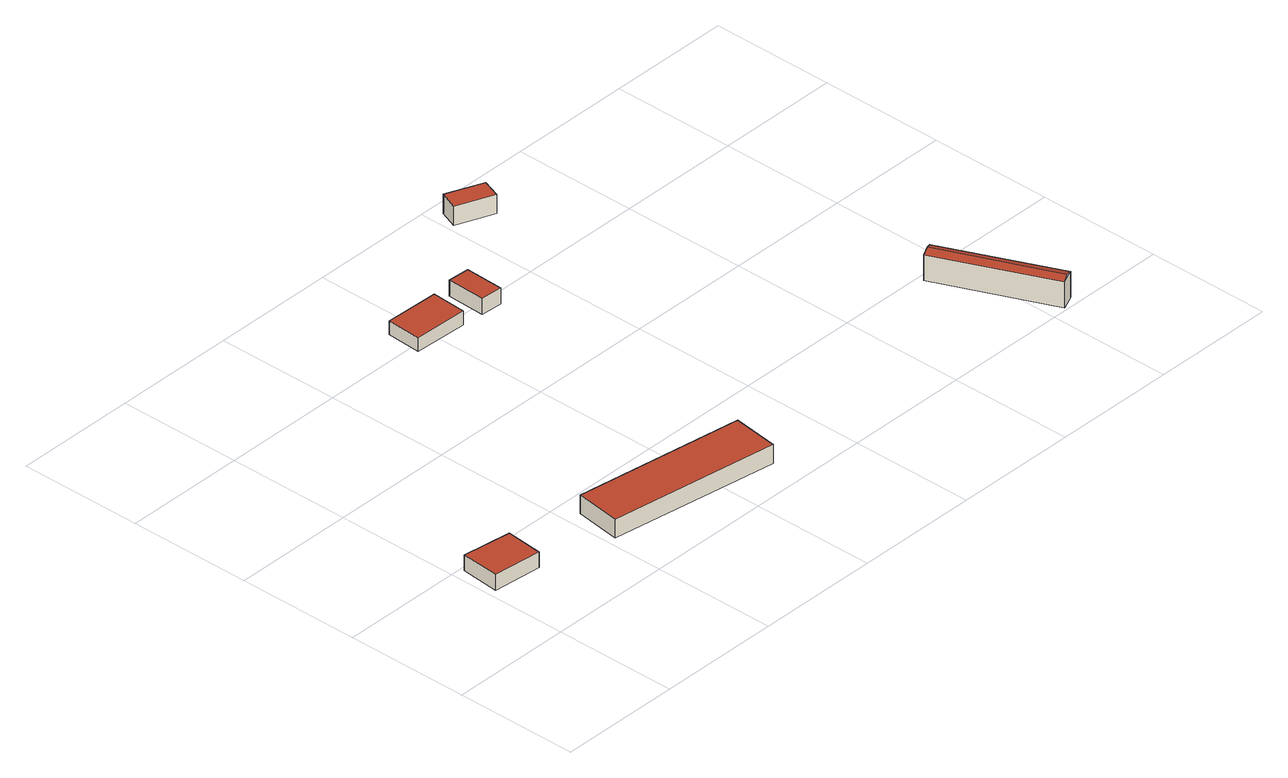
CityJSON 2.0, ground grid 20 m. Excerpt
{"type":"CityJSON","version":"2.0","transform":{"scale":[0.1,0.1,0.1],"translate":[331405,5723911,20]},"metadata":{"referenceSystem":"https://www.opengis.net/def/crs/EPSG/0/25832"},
"CityObjects":{
"building1":{"type":"Building","attributes":{"Geometrietyp2DReferenz":"3000","Gemeindeschluessel":"05170048","function":"31001_2100","roofType":"1000","measuredHeight":2.7},"geometry":[{"type":"Solid","lod":"2","boundaries":[[[[0,1,2,3]],[[4,5,1,0]],[[6,7,5,4]],[[3,2,7,6]],[[4,0,3,6]],[[1,5,7,2]]]],"semantics":{"surfaces":[{"type":"WallSurface"},{"type":"RoofSurface"},{"type":"GroundSurface"}],"values":[[0,0,0,0,1,2]]}}]},
"building2":{"type":"Building","attributes":{"Geometrietyp2DReferenz":"3000","Gemeindeschluessel":"05170048","function":"31001_2100","roofType":"1000","measuredHeight":3.06},"geometry":[{"type":"Solid","lod":"2","boundaries":[[[[8,9,10,11]],[[12,13,9,8]],[[14,15,13,12]],[[11,10,15,14]],[[12,8,11,14]],[[9,13,15,10]]]],"semantics":{"surfaces":[{"type":"WallSurface"},{"type":"RoofSurface"},{"type":"GroundSurface"}],"values":[[0,0,0,0,1,2]]}}]},
"building3":{"type":"Building","attributes":{"Geometrietyp2DReferenz":"3000","Gemeindeschluessel":"05170048","function":"31001_2100","roofType":"1000","measuredHeight":2.34},"geometry":[{"type":"Solid","lod":"2","boundaries":[[[[16,17,18,19]],[[20,21,17,16]],[[22,23,21,20]],[[19,18,23,22]],[[20,16,19,22]],[[17,21,23,18]]]],"semantics":{"surfaces":[{"type":"WallSurface"},{"type":"RoofSurface"},{"type":"GroundSurface"}],"values":[[0,0,0,0,1,2]]}}]},
"building4":{"type":"Building","attributes":{"Geometrietyp2DReferenz":"3000","Gemeindeschluessel":"05170048","function":"31001_2100","roofType":"1000","measuredHeight":2.74},"geometry":[{"type":"Solid","lod":"2","boundaries":[[[[24,25,26,27]],[[28,29,25,24]],[[30,31,29,28]],[[27,26,31,30]],[[28,24,27,30]],[[25,29,31,26]]]],"semantics":{"surfaces":[{"type":"WallSurface"},{"type":"RoofSurface"},{"type":"GroundSurface"}],"values":[[0,0,0,0,1,2]]}}]},
"building5":{"type":"Building","attributes":{"Geometrietyp2DReferenz":"3000","Gemeindeschluessel":"05170048","function":"31001_2100","roofType":"1000","measuredHeight":3.15},"geometry":[{"type":"Solid","lod":"2","boundaries":[[[[32,33,34,35]],[[36,37,33,32]],[[38,39,37,36]],[[35,34,39,38]],[[36,32,35,38]],[[33,37,39,34]]]],"semantics":{"surfaces":[{"type":"WallSurface"},{"type":"RoofSurface"},{"type":"GroundSurface"}],"values":[[0,0,0,0,1,2]]}}]},
"building6":{"type":"Building","attributes":{"Geometrietyp2DReferenz":"3000","Gemeindeschluessel":"05170048","function":"31001_2100","roofType":"3100","measuredHeight":4.72},"geometry":[{"type":"Solid","lod":"2","boundaries":[[[[40,41,42,43]],[[44,45,41,40]],[[46,47,45,44]],[[43,42,47,46]],[[40,48,44]],[[46,49,43]],[[43,49,48,40]],[[44,48,49,46]],[[41,45,47,42]]]],"semantics":{"surfaces":[{"type":"WallSurface"},{"type":"RoofSurface"},{"type":"GroundSurface"}],"values":[[0,0,0,0,0,0,1,1,2]]}}]}
},
"vertices":[
[90,175,44],[90,175,18],[11,186,18],[11,186,44],[84,115,44],[84,115,18],[5,123,44],[5,123,18],
[491,120,48],[491,120,17],[217,160,17],[217,160,48],[481,45,48],[481,45,17],[206,86,48],[206,86,17],
[446,636,36],[446,636,13],[358,639,13],[358,639,36],[443,580,36],[443,580,13],[355,583,36],[355,583,13],
[516,638,39],[516,638,12],[481,640,12],[481,640,39],[514,576,39],[514,576,12],[479,578,39],[479,578,12],
[682,756,41],[682,756,9],[623,780,9],[623,780,41],[671,726,41],[671,726,9],[611,750,41],[611,750,9],
[1049,15,53],[1049,15,10],[967,199,10],[967,199,53],[1025,4,53],[1025,4,10],[944,189,53],[944,189,10],[1037,10,57],[956,194,57]
]}
